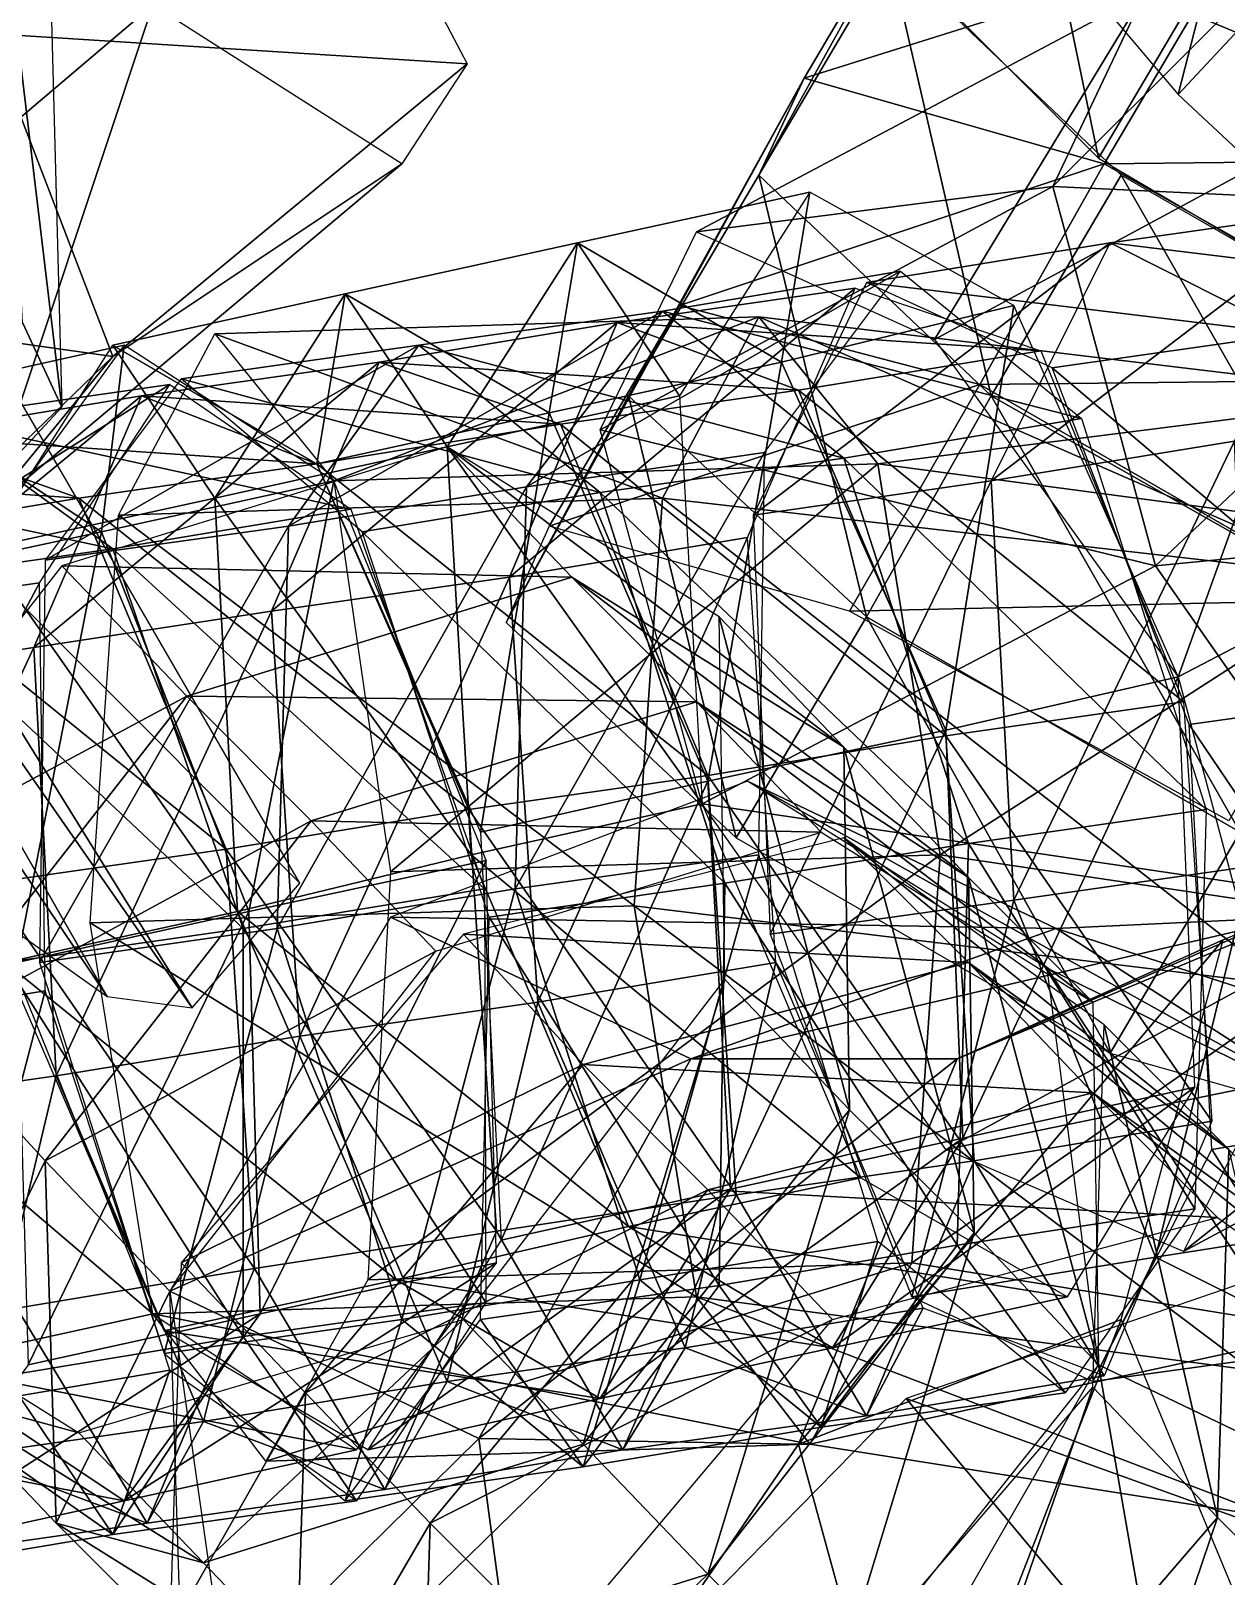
# Model space of a CAD drawing. Extents: x -6.8 to 6.8, y -29 to 29.
# Drawn here: x 1.889 to 2.416, y 5.314 to 5.996 of the extents above; entities that cross this region are included whole.
import ezdxf

# ---------------------------------------------------------------- set-up
doc = ezdxf.new("R2010")
doc.units = 0

msp = doc.modelspace()

# ---------------------------------------------------------------- linework, layer by layer
at = {"layer": 'flower_stems1', "color": 3}
for points in [[(2.39508, 5.96783, 4.70452), (2.47003, 6.25982, 4.79504), (2.30255, 6.07733, 4.83007)], [(2.39508, 5.96783, 4.70452), (2.56256, 6.14733, 4.67004), (2.47003, 6.25982, 4.79504)], [(1.72753, 5.82482, 4.67504), (1.94256, 6.00732, 4.59503), (1.81756, 6.15234, 4.58007)], [(2.53503, 5.83734, 4.71752), (2.56256, 6.14733, 4.67004), (2.39508, 5.96783, 4.70452)], [(2.48754, 5.96759, 5.53753), (2.50256, 6.13732, 5.76007), (2.38006, 6.01232, 5.68878)], [(2.36004, 5.93981, 4.72003), (2.32006, 6.13232, 4.82507), (2.26507, 6.03479, 4.85504)], [(2.36004, 5.93981, 4.72003), (2.41754, 6.03729, 4.68908), (2.32006, 6.13232, 4.82507)], [(1.73004, 6.12731, 5.07257), (2.01257, 6.1123, 5.04003), (1.87005, 5.99481, 5.08258)], [(1.87005, 5.99481, 5.08258), (2.01257, 6.1123, 5.04003), (2.08129, 5.98132, 4.92004)], [(2.21002, 5.93231, 4.87255), (2.28753, 6.07232, 5.02758), (2.23004, 5.97503, 5.05755)], [(2.21002, 5.93231, 4.87255), (2.26757, 6.02984, 4.84252), (2.28753, 6.07232, 5.02758)], [(2.23004, 5.97503, 5.05755), (2.28753, 6.07232, 5.02758), (2.42004, 6.03479, 5.16253)], [(2.33978, 5.9273, 5.85253), (2.47503, 6.06231, 5.93255), (2.55255, 5.91729, 6.03253)], [(2.38006, 6.01232, 5.68878), (2.47503, 6.06231, 5.93255), (2.33978, 5.9273, 5.85253)], [(1.87506, 6.05731, 4.44055), (1.89752, 6.01733, 4.15258), (1.90252, 5.82983, 4.18255)], [(1.87506, 6.05731, 4.44055), (1.90252, 5.82983, 4.18255), (1.88507, 5.8673, 4.42755)], [(2.23004, 5.97503, 5.05755), (2.42004, 6.03479, 5.16253), (2.36254, 5.93731, 5.18933)], [(2.52502, 5.84234, 4.71258), (2.41754, 6.03729, 4.68908), (2.36004, 5.93981, 4.72003)], [(2.36254, 5.93731, 5.18933), (2.42004, 6.03479, 5.16253), (2.58679, 5.93981, 5.16503)], [(2.31256, 5.83483, 4.74255), (2.26757, 6.02984, 4.84252), (2.21002, 5.93231, 4.87255)], [(2.31256, 5.83483, 4.74255), (2.37005, 5.93231, 4.71508), (2.26757, 6.02984, 4.84252)], [(2.28753, 5.8598, 5.43255), (2.38006, 6.01232, 5.68878), (2.18255, 5.90728, 5.58508)], [(2.18255, 5.90728, 5.58508), (2.38006, 6.01232, 5.68878), (2.33978, 5.9273, 5.85253)], [(2.28753, 5.8598, 5.43255), (2.48754, 5.96759, 5.53753), (2.38006, 6.01232, 5.68878)], [(1.86755, 5.78228, 4.80004), (1.94256, 6.00732, 4.59503), (1.72753, 5.82482, 4.67504)], [(1.86755, 5.78228, 4.80004), (2.05255, 5.93731, 4.73504), (1.94256, 6.00732, 4.59503)], [(1.74755, 5.87731, 5.16503), (1.87005, 5.99481, 5.08258), (1.92504, 5.85229, 4.96752)], [(1.87005, 5.99481, 5.08258), (2.08129, 5.98132, 4.92004), (1.92504, 5.85229, 4.96752)], [(1.92504, 5.85229, 4.96752), (2.08129, 5.98132, 4.92004), (2.05255, 5.93731, 4.73504)], [(2.15252, 5.83483, 4.90008), (2.23004, 5.97503, 5.05755), (2.17504, 5.87481, 5.08508)], [(2.15252, 5.83483, 4.90008), (2.21002, 5.93231, 4.87255), (2.23004, 5.97503, 5.05755)], [(2.17504, 5.87481, 5.08508), (2.23004, 5.97503, 5.05755), (2.36254, 5.93731, 5.18933)], [(2.39508, 5.71081, 5.38006), (2.48754, 5.96759, 5.53753), (2.28753, 5.8598, 5.43255)], [(2.39508, 5.71081, 5.38006), (2.59478, 5.81481, 5.48754), (2.48754, 5.96759, 5.53753)], [(2.36254, 5.93731, 5.18933), (2.58679, 5.93981, 5.16503), (2.53002, 5.84234, 5.19207)], [(1.92504, 5.85229, 4.96752), (2.05255, 5.93731, 4.73504), (1.86755, 5.78228, 4.80004)], [(2.17504, 5.87481, 5.08508), (2.36254, 5.93731, 5.18933), (2.30755, 5.83984, 5.22003)], [(2.30755, 5.83984, 5.22003), (2.36254, 5.93731, 5.18933), (2.53002, 5.84234, 5.19207)], [(2.14007, 5.81982, 5.74755), (2.33978, 5.9273, 5.85253), (2.38507, 5.75982, 5.93505)], [(2.18255, 5.90728, 5.58508), (2.33978, 5.9273, 5.85253), (2.14007, 5.81982, 5.74755)], [(2.25756, 5.7373, 4.77258), (2.21002, 5.93231, 4.87255), (2.15252, 5.83483, 4.90008)], [(2.25756, 5.7373, 4.77258), (2.31256, 5.83483, 4.74255), (2.21002, 5.93231, 4.87255)], [(2.48004, 5.7398, 4.74505), (2.37005, 5.93231, 4.71508), (2.31256, 5.83483, 4.74255)], [(2.33978, 5.9273, 5.85253), (2.55255, 5.91729, 6.03253), (2.38507, 5.75982, 5.93505)], [(2.48004, 5.7398, 4.74505), (2.53503, 5.83734, 4.71752), (2.37005, 5.93231, 4.71508)], [(2.13006, 5.90234, 5.56005), (2.23254, 5.9248, 5.61004), (2.17504, 5.83483, 5.76507)], [(2.22003, 5.84979, 5.40008), (2.23254, 5.9248, 5.61004), (2.13006, 5.90234, 5.56005)], [(2.22003, 5.84979, 5.40008), (2.32257, 5.87481, 5.44903), (2.23254, 5.9248, 5.61004)], [(2.31256, 5.7973, 4.79754), (2.42004, 5.81481, 4.75006), (2.47003, 5.91729, 4.90258)], [(2.31256, 5.7973, 4.79754), (2.47003, 5.91729, 4.90258), (2.36505, 5.90234, 4.94879)], [(2.36505, 5.90234, 4.94879), (2.47003, 5.91729, 4.90258), (2.55004, 5.87982, 5.07257)], [(2.38507, 5.75982, 5.93505), (2.55255, 5.91729, 6.03253), (2.69006, 5.78979, 6.00006)], [(2.02752, 5.87982, 5.51007), (2.13006, 5.90234, 5.56005), (2.07257, 5.81231, 5.71655)], [(2.11755, 5.82733, 5.35003), (2.13006, 5.90234, 5.56005), (2.02752, 5.87982, 5.51007)], [(2.13006, 5.90234, 5.56005), (2.17504, 5.83483, 5.76507), (2.07257, 5.81231, 5.71655)], [(2.11755, 5.82733, 5.35003), (2.22003, 5.84979, 5.40008), (2.13006, 5.90234, 5.56005)], [(2.20758, 5.78228, 4.84503), (2.36505, 5.90234, 4.94879), (2.25756, 5.88482, 4.99505)], [(2.20758, 5.78228, 4.84503), (2.31256, 5.7973, 4.79754), (2.36505, 5.90234, 4.94879)], [(2.25756, 5.88482, 4.99505), (2.36505, 5.90234, 4.94879), (2.44506, 5.8623, 5.12005)], [(2.36505, 5.90234, 4.94879), (2.55004, 5.87982, 5.07257), (2.44506, 5.8623, 5.12005)], [(2.10754, 5.79479, 4.91253), (2.27252, 5.88983, 5.03002), (2.16754, 5.87231, 5.07507)], [(2.10754, 5.79479, 4.91253), (2.21252, 5.80981, 4.86755), (2.27252, 5.88983, 5.03002)], [(2.16754, 5.87231, 5.07507), (2.27252, 5.88983, 5.03002), (2.35253, 5.82482, 5.18957)], [(2.25756, 5.88482, 4.99505), (2.44506, 5.8623, 5.12005), (2.33953, 5.84729, 5.16503)], [(1.92504, 5.85729, 5.46008), (2.02752, 5.87982, 5.51007), (1.97003, 5.78979, 5.66754)], [(2.01507, 5.8048, 5.29754), (2.02752, 5.87982, 5.51007), (1.92504, 5.85729, 5.46008)], [(2.02752, 5.87982, 5.51007), (2.07257, 5.81231, 5.71655), (1.97003, 5.78979, 5.66754)], [(2.01507, 5.8048, 5.29754), (2.11755, 5.82733, 5.35003), (2.02752, 5.87982, 5.51007)], [(2.10003, 5.75482, 4.88256), (2.25256, 5.88232, 4.98504), (2.14752, 5.8673, 5.03253)], [(2.10003, 5.75482, 4.88256), (2.20507, 5.77233, 4.83758), (2.25256, 5.88232, 4.98504)], [(2.14752, 5.8673, 5.03253), (2.25256, 5.88232, 4.98504), (2.33453, 5.85479, 5.15753)], [(1.74755, 5.87731, 5.16503), (1.92504, 5.85229, 4.96752), (1.79254, 5.72454, 5.06256)], [(2.00256, 5.77734, 4.96008), (2.16754, 5.87231, 5.07507), (2.06005, 5.85729, 5.12255)], [(2.00256, 5.77734, 4.96008), (2.10754, 5.79479, 4.91253), (2.16754, 5.87231, 5.07507)], [(2.06005, 5.85729, 5.12255), (2.16754, 5.87231, 5.07507), (2.24755, 5.80731, 5.23754)], [(2.09857, 5.7348, 4.93005), (2.17504, 5.87481, 5.08508), (2.11755, 5.77734, 5.11505)], [(2.09857, 5.7348, 4.93005), (2.15252, 5.83483, 4.90008), (2.17504, 5.87481, 5.08508)], [(2.11755, 5.77734, 5.11505), (2.17504, 5.87481, 5.08508), (2.30755, 5.83984, 5.22003)], [(2.16754, 5.87231, 5.07507), (2.35253, 5.82482, 5.18957), (2.24755, 5.80731, 5.23754)], [(2.29254, 5.68731, 5.33007), (2.32257, 5.87481, 5.44903), (2.22003, 5.84979, 5.40008)], [(2.29254, 5.68731, 5.33007), (2.39508, 5.71081, 5.38006), (2.32257, 5.87481, 5.44903)], [(1.88507, 5.8673, 4.42755), (1.90252, 5.82983, 4.18255), (1.77252, 5.68981, 4.19281)], [(1.97003, 5.8623, 5.46258), (2.21002, 5.86981, 5.53002), (2.16754, 5.78979, 5.69708)], [(2.02252, 5.7973, 5.29003), (2.21002, 5.86981, 5.53002), (1.97003, 5.8623, 5.46258)], [(1.99505, 5.7398, 4.93005), (2.14752, 5.8673, 5.03253), (2.04254, 5.84979, 5.07757)], [(1.99505, 5.7398, 4.93005), (2.10003, 5.75482, 4.88256), (2.14752, 5.8673, 5.03253)], [(2.02252, 5.7973, 5.29003), (2.26257, 5.8048, 5.35754), (2.21002, 5.86981, 5.53002)], [(2.04254, 5.84979, 5.07757), (2.14752, 5.8673, 5.03253), (2.22753, 5.83734, 5.20153)], [(2.14752, 5.8673, 5.03253), (2.33453, 5.85479, 5.15753), (2.22753, 5.83734, 5.20153)], [(2.21002, 5.86981, 5.53002), (2.47253, 5.75482, 5.73083), (2.16754, 5.78979, 5.69708)], [(2.21002, 5.86981, 5.53002), (2.50006, 5.83483, 5.56256), (2.47253, 5.75482, 5.73083)], [(2.26257, 5.8048, 5.35754), (2.50006, 5.83483, 5.56256), (2.21002, 5.86981, 5.53002)], [(1.97003, 5.8623, 5.46258), (2.16754, 5.78979, 5.69708), (1.92755, 5.78228, 5.63006)], [(2.33953, 5.84729, 5.16503), (2.44506, 5.8623, 5.12005), (2.50756, 5.70483, 5.20526)], [(1.79254, 5.72454, 5.06256), (1.92504, 5.85229, 4.96752), (1.86755, 5.78228, 4.80004)], [(1.82928, 5.83483, 5.39758), (1.93005, 5.85729, 5.44677), (1.87005, 5.77484, 5.61004)], [(1.92004, 5.77484, 5.24005), (1.93005, 5.85729, 5.44677), (1.82928, 5.83483, 5.39758)], [(1.92504, 5.85729, 5.46008), (1.97003, 5.78979, 5.66754), (1.86755, 5.76733, 5.61755)], [(1.89508, 5.76232, 5.00506), (2.06005, 5.85729, 5.12255), (1.95507, 5.84234, 5.16754)], [(1.89508, 5.76232, 5.00506), (2.00256, 5.77734, 4.96008), (2.06005, 5.85729, 5.12255)], [(1.92004, 5.77484, 5.24005), (2.02252, 5.7973, 5.29003), (1.93005, 5.85729, 5.44677)], [(1.95507, 5.84234, 5.16754), (2.06005, 5.85729, 5.12255), (2.14007, 5.79229, 5.28253)], [(2.06005, 5.85729, 5.12255), (2.24755, 5.80731, 5.23754), (2.14007, 5.79229, 5.28253)], [(2.22753, 5.83734, 5.20153), (2.33453, 5.85479, 5.15753), (2.39752, 5.69982, 5.25006)], [(1.89007, 5.72381, 4.97503), (2.04254, 5.84979, 5.07757), (1.93756, 5.83483, 5.12506)], [(1.89007, 5.72381, 4.97503), (1.99505, 5.7398, 4.93005), (2.04254, 5.84979, 5.07757)], [(1.93756, 5.83483, 5.12506), (2.04254, 5.84979, 5.07757), (2.12255, 5.82232, 5.25006)], [(2.04254, 5.84979, 5.07757), (2.22753, 5.83734, 5.20153), (2.12255, 5.82232, 5.25006)], [(2.18756, 5.66479, 5.28002), (2.22003, 5.84979, 5.40008), (2.11755, 5.82733, 5.35003)], [(2.18756, 5.66479, 5.28002), (2.29254, 5.68731, 5.33007), (2.22003, 5.84979, 5.40008)], [(2.33953, 5.84729, 5.16503), (2.50756, 5.70483, 5.20526), (2.40002, 5.68981, 5.25256)], [(1.78753, 5.7373, 5.04504), (1.95007, 5.83984, 5.15753), (1.84552, 5.82482, 5.20281)], [(1.78753, 5.7373, 5.04504), (1.89257, 5.75231, 4.99755), (1.95007, 5.83984, 5.15753)], [(1.84552, 5.82482, 5.20281), (1.95007, 5.83984, 5.15753), (2.03002, 5.78479, 5.32257)], [(1.95507, 5.84234, 5.16754), (2.14007, 5.79229, 5.28253), (2.03503, 5.77484, 5.33007)], [(2.11755, 5.77734, 5.11505), (2.30755, 5.83984, 5.22003), (2.25006, 5.7398, 5.24755)], [(2.12255, 5.82232, 5.25006), (2.22753, 5.83734, 5.20153), (2.29254, 5.68481, 5.29754)], [(2.22753, 5.83734, 5.20153), (2.39752, 5.69982, 5.25006), (2.29254, 5.68481, 5.29754)], [(2.25006, 5.7398, 5.24755), (2.30755, 5.83984, 5.22003), (2.47253, 5.74481, 5.22253)], [(2.30755, 5.83984, 5.22003), (2.53002, 5.84234, 5.19207), (2.47253, 5.74481, 5.22253)], [(1.78253, 5.70733, 5.02258), (1.93756, 5.83483, 5.12506), (1.83178, 5.81732, 5.17004)], [(1.78253, 5.70733, 5.02258), (1.89007, 5.72381, 4.97503), (1.93756, 5.83483, 5.12506)], [(1.81506, 5.75231, 5.18853), (1.92004, 5.77484, 5.24005), (1.82928, 5.83483, 5.39758)], [(1.83178, 5.81732, 5.17004), (1.93756, 5.83483, 5.12506), (2.01507, 5.8048, 5.29504)], [(1.93756, 5.83483, 5.12506), (2.12255, 5.82232, 5.25006), (2.01507, 5.8048, 5.29504)], [(2.07257, 5.81231, 5.71655), (2.17504, 5.83483, 5.76507), (2.18505, 5.65484, 5.83007)], [(2.20007, 5.63983, 4.80004), (2.15252, 5.83483, 4.90008), (2.09857, 5.7348, 4.93005)], [(2.20007, 5.63983, 4.80004), (2.25756, 5.7373, 4.77258), (2.15252, 5.83483, 4.90008)], [(2.42254, 5.64233, 4.77508), (2.31256, 5.83483, 4.74255), (2.25756, 5.7373, 4.77258)], [(2.26257, 5.8048, 5.35754), (2.50756, 5.77233, 5.38006), (2.50006, 5.83483, 5.56256)], [(2.42254, 5.64233, 4.77508), (2.48004, 5.7398, 4.74505), (2.31256, 5.83483, 4.74255)], [(1.73754, 5.80731, 5.25006), (1.84552, 5.82482, 5.20281), (1.92504, 5.76733, 5.36755)], [(1.84552, 5.82482, 5.20281), (2.03002, 5.78479, 5.32257), (1.92504, 5.76733, 5.36755)], [(2.08728, 5.64233, 5.23004), (2.11755, 5.82733, 5.35003), (2.01507, 5.8048, 5.29754)], [(2.08728, 5.64233, 5.23004), (2.18756, 5.66479, 5.28002), (2.11755, 5.82733, 5.35003)], [(2.24755, 5.80731, 5.23754), (2.35253, 5.82482, 5.18957), (2.40753, 5.65234, 5.25506)], [(1.72503, 5.8023, 5.21752), (1.83178, 5.81732, 5.17004), (1.91003, 5.78979, 5.34252)], [(1.83178, 5.81732, 5.17004), (2.01507, 5.8048, 5.29504), (1.91003, 5.78979, 5.34252)], [(2.01507, 5.8048, 5.29504), (2.12255, 5.82232, 5.25006), (2.18756, 5.66729, 5.34252)], [(2.12255, 5.82232, 5.25006), (2.29254, 5.68481, 5.29754), (2.18756, 5.66729, 5.34252)], [(2.14007, 5.81982, 5.74755), (2.38507, 5.75982, 5.93505), (2.18505, 5.65484, 5.83007)], [(1.90252, 5.75982, 5.00006), (2.12756, 5.75482, 4.98754), (2.07257, 5.81231, 5.07257)], [(1.97003, 5.78979, 5.66754), (2.07257, 5.81231, 5.71655), (2.08306, 5.63232, 5.77758)], [(2.07257, 5.81231, 5.07257), (2.24755, 5.6798, 5.11505), (2.19256, 5.7373, 5.19903)], [(2.07257, 5.81231, 5.07257), (2.12756, 5.75482, 4.98754), (2.24755, 5.6798, 5.11505)], [(2.07257, 5.81231, 5.71655), (2.18505, 5.65484, 5.83007), (2.08306, 5.63232, 5.77758)], [(2.10253, 5.6173, 4.84252), (2.21252, 5.80981, 4.86755), (2.10754, 5.79479, 4.91253)], [(2.10253, 5.6173, 4.84252), (2.21002, 5.63232, 4.79504), (2.21252, 5.80981, 4.86755)], [(2.32257, 5.6123, 4.75256), (2.42004, 5.81481, 4.75006), (2.31256, 5.7973, 4.79754)], [(2.32257, 5.6123, 4.75256), (2.42755, 5.62731, 4.70428), (2.42004, 5.81481, 4.75006)], [(2.44006, 5.54229, 5.46258), (2.59478, 5.81481, 5.48754), (2.39508, 5.71081, 5.38006)], [(1.73754, 5.80731, 5.25006), (1.92504, 5.76733, 5.36755), (1.82006, 5.75231, 5.41503)], [(1.91003, 5.78979, 5.34252), (2.01507, 5.8048, 5.29504), (2.08203, 5.65234, 5.39007)], [(2.01507, 5.8048, 5.29504), (2.18756, 5.66729, 5.34252), (2.08203, 5.65234, 5.39007)], [(2.04754, 5.62481, 5.21508), (2.26257, 5.8048, 5.35754), (2.02252, 5.7973, 5.29003)], [(2.04754, 5.62481, 5.21508), (2.29003, 5.63232, 5.28253), (2.26257, 5.8048, 5.35754)], [(2.14007, 5.79229, 5.28253), (2.24755, 5.80731, 5.23754), (2.30255, 5.63732, 5.30004)], [(2.24755, 5.80731, 5.23754), (2.40753, 5.65234, 5.25506), (2.30255, 5.63732, 5.30004)], [(2.29003, 5.63232, 5.28253), (2.50756, 5.77233, 5.38006), (2.26257, 5.8048, 5.35754)], [(1.72503, 5.8023, 5.21752), (1.91003, 5.78979, 5.34252), (1.80505, 5.77233, 5.38757)], [(1.98504, 5.60729, 5.18005), (2.02252, 5.7973, 5.29003), (1.92004, 5.77484, 5.24005)], [(1.98504, 5.60729, 5.18005), (2.08978, 5.62982, 5.23004), (2.02252, 5.7973, 5.29003)], [(2.21502, 5.59729, 4.79754), (2.31256, 5.7973, 4.79754), (2.20758, 5.78228, 4.84503)], [(2.21502, 5.59729, 4.79754), (2.32257, 5.6123, 4.75256), (2.31256, 5.7973, 4.79754)], [(1.80505, 5.77233, 5.38757), (1.91003, 5.78979, 5.34252), (1.97503, 5.63482, 5.4353)], [(1.86755, 5.76733, 5.61755), (1.97003, 5.78979, 5.66754), (1.98004, 5.60729, 5.72906)], [(1.91003, 5.78979, 5.34252), (2.08203, 5.65234, 5.39007), (1.97503, 5.63482, 5.4353)], [(1.92755, 5.78228, 5.63006), (2.16754, 5.78979, 5.69708), (2.15502, 5.6098, 5.76007)], [(1.97003, 5.78979, 5.66754), (2.08306, 5.63232, 5.77758), (1.98004, 5.60729, 5.72906)], [(1.99755, 5.59979, 4.89007), (2.10754, 5.79479, 4.91253), (2.00256, 5.77734, 4.96008)], [(1.99755, 5.59979, 4.89007), (2.10253, 5.6173, 4.84252), (2.10754, 5.79479, 4.91253)], [(2.03503, 5.77484, 5.33007), (2.14007, 5.79229, 5.28253), (2.19506, 5.61981, 5.34753)], [(2.14007, 5.79229, 5.28253), (2.30255, 5.63732, 5.30004), (2.19506, 5.61981, 5.34753)], [(2.16754, 5.78979, 5.69708), (2.44256, 5.57482, 5.79003), (2.15502, 5.6098, 5.76007)], [(2.16754, 5.78979, 5.69708), (2.47253, 5.75482, 5.73083), (2.44256, 5.57482, 5.79003)], [(2.38507, 5.75982, 5.93505), (2.69006, 5.78979, 6.00006), (2.49005, 5.6098, 5.88507)], [(1.92504, 5.76733, 5.36755), (2.03002, 5.78479, 5.32257), (2.08905, 5.6173, 5.39257)], [(1.89257, 5.58483, 4.93408), (1.99755, 5.59979, 4.89007), (2.00256, 5.77734, 4.96008)], [(1.89257, 5.58483, 4.93408), (2.00256, 5.77734, 4.96008), (1.89508, 5.76232, 5.00506)], [(1.92755, 5.78228, 5.63006), (2.15502, 5.6098, 5.76007), (1.91503, 5.60229, 5.69403)], [(1.80505, 5.77233, 5.38757), (1.97503, 5.63482, 5.4353), (1.87005, 5.61981, 5.48254)], [(1.88256, 5.58483, 5.12756), (1.92004, 5.77484, 5.24005), (1.81506, 5.75231, 5.18853)], [(1.88256, 5.58483, 5.12756), (1.98504, 5.60729, 5.18005), (1.92004, 5.77484, 5.24005)], [(2.03503, 5.77484, 5.33007), (2.19506, 5.61981, 5.34753), (2.09106, 5.60479, 5.39257)], [(2.11254, 5.56732, 4.84503), (2.20507, 5.77233, 4.83758), (2.10003, 5.75482, 4.88256)], [(2.11254, 5.56732, 4.84503), (2.21752, 5.58483, 4.80004), (2.20507, 5.77233, 4.83758)], [(2.29003, 5.63232, 5.28253), (2.49255, 5.60229, 5.29754), (2.50756, 5.77233, 5.38006)], [(1.82006, 5.75231, 5.41503), (1.92504, 5.76733, 5.36755), (1.98254, 5.59979, 5.43878)], [(1.86755, 5.76733, 5.61755), (1.98004, 5.60729, 5.72906), (1.87756, 5.58483, 5.68005)], [(1.92504, 5.76733, 5.36755), (2.08905, 5.6173, 5.39257), (1.98254, 5.59979, 5.43878)], [(1.78503, 5.6098, 5.02258), (1.95758, 5.70233, 4.91253), (1.90252, 5.75982, 5.00006)], [(1.90252, 5.75982, 5.00006), (1.95758, 5.70233, 4.91253), (2.12756, 5.75482, 4.98754)], [(2.18505, 5.65484, 5.83007), (2.38507, 5.75982, 5.93505), (2.49005, 5.6098, 5.88507)], [(1.78753, 5.5548, 4.98254), (1.89257, 5.75231, 4.99755), (1.78753, 5.7373, 5.04504)], [(1.78753, 5.5548, 4.98254), (1.89508, 5.57232, 4.93408), (1.89257, 5.75231, 4.99755)], [(1.82006, 5.75231, 5.41503), (1.98254, 5.59979, 5.43878), (1.87756, 5.58483, 5.48504)], [(1.95758, 5.70233, 4.91253), (2.18255, 5.69982, 4.90008), (2.12756, 5.75482, 4.98754)], [(2.00756, 5.5523, 4.89257), (2.10003, 5.75482, 4.88256), (1.99505, 5.7398, 4.93005)], [(2.00756, 5.5523, 4.89257), (2.11254, 5.56732, 4.84503), (2.10003, 5.75482, 4.88256)], [(2.12756, 5.75482, 4.98754), (2.30255, 5.62231, 5.02758), (2.24755, 5.6798, 5.11505)], [(2.12756, 5.75482, 4.98754), (2.18255, 5.69982, 4.90008), (2.30255, 5.62231, 5.02758)], [(2.25006, 5.7398, 5.24755), (2.47253, 5.74481, 5.22253), (2.41754, 5.64733, 5.25006)], [(1.90002, 5.53479, 4.93756), (1.99505, 5.7398, 4.93005), (1.89007, 5.72381, 4.97503)], [(1.90002, 5.53479, 4.93756), (2.00756, 5.5523, 4.89257), (1.99505, 5.7398, 4.93005)], [(2.19256, 5.7373, 5.19903), (2.24755, 5.6798, 5.11505), (2.25006, 5.51983, 5.22003)], [(2.19256, 5.7373, 5.19903), (2.25006, 5.51983, 5.22003), (2.19506, 5.57733, 5.30755)], [(2.36505, 5.54479, 4.80255), (2.25756, 5.7373, 4.77258), (2.20007, 5.63983, 4.80004)], [(2.36505, 5.54479, 4.80255), (2.42254, 5.64233, 4.77508), (2.25756, 5.7373, 4.77258)], [(1.79504, 5.51983, 4.98504), (1.89007, 5.72381, 4.97503), (1.78253, 5.70733, 5.02258)], [(1.79504, 5.51983, 4.98504), (1.90002, 5.53479, 4.93756), (1.89007, 5.72381, 4.97503)], [(2.30004, 5.50732, 5.39508), (2.39508, 5.71081, 5.38006), (2.29254, 5.68731, 5.33007)], [(2.30004, 5.50732, 5.39508), (2.40252, 5.52984, 5.44329), (2.39508, 5.71081, 5.38006)], [(1.78503, 5.6098, 5.02258), (1.84228, 5.5548, 4.9353), (1.95758, 5.70233, 4.91253)], [(1.84228, 5.5548, 4.9353), (2.01257, 5.64733, 4.82757), (1.95758, 5.70233, 4.91253)], [(1.95758, 5.70233, 4.91253), (2.01257, 5.64733, 4.82757), (2.18255, 5.69982, 4.90008)], [(2.40002, 5.68981, 5.25256), (2.50756, 5.70483, 5.20526), (2.51507, 5.51983, 5.16003)], [(2.01257, 5.64733, 4.82757), (2.23754, 5.64233, 4.81506), (2.18255, 5.69982, 4.90008)], [(2.18255, 5.69982, 4.90008), (2.35754, 5.56732, 4.94152), (2.30255, 5.62231, 5.02758)], [(2.18255, 5.69982, 4.90008), (2.23754, 5.64233, 4.81506), (2.35754, 5.56732, 4.94152)], [(2.29254, 5.68481, 5.29754), (2.39752, 5.69982, 5.25006), (2.41003, 5.51483, 5.21258)], [(2.19757, 5.4848, 5.34252), (2.29254, 5.68731, 5.33007), (2.18756, 5.66479, 5.28002)], [(2.19757, 5.4848, 5.34252), (2.30004, 5.50732, 5.39508), (2.29254, 5.68731, 5.33007)], [(2.40002, 5.68981, 5.25256), (2.51507, 5.51983, 5.16003), (2.41003, 5.50231, 5.20562)], [(2.18756, 5.66729, 5.34252), (2.29254, 5.68481, 5.29754), (2.30505, 5.49731, 5.26007)], [(2.29254, 5.68481, 5.29754), (2.41003, 5.51483, 5.21258), (2.30505, 5.49731, 5.26007)], [(2.24755, 5.6798, 5.11505), (2.30255, 5.62231, 5.02758), (2.30505, 5.46557, 5.13507)], [(2.24755, 5.6798, 5.11505), (2.30505, 5.46557, 5.13507), (2.25006, 5.51983, 5.22003)], [(2.08203, 5.65234, 5.39007), (2.18756, 5.66729, 5.34252), (2.20007, 5.48229, 5.30505)], [(2.18756, 5.66729, 5.34252), (2.30505, 5.49731, 5.26007), (2.20007, 5.48229, 5.30505)], [(2.04754, 5.60479, 4.77508), (2.3413, 5.59979, 4.66253), (2.20507, 5.66479, 4.86254)], [(2.09631, 5.46234, 5.29254), (2.18756, 5.66479, 5.28002), (2.08728, 5.64233, 5.23004)], [(2.09631, 5.46234, 5.29254), (2.19757, 5.4848, 5.34252), (2.18756, 5.66479, 5.28002)], [(2.20507, 5.66479, 4.86254), (2.3413, 5.59979, 4.66253), (2.47003, 5.51733, 4.77508)], [(2.20507, 5.66479, 4.86254), (2.47003, 5.51733, 4.77508), (2.33728, 5.58233, 4.97503)], [(2.08306, 5.63232, 5.77758), (2.18505, 5.65484, 5.83007), (2.25506, 5.4898, 5.76007)], [(2.18505, 5.65484, 5.83007), (2.49005, 5.6098, 5.88507), (2.29254, 5.50231, 5.78002)], [(2.29754, 5.54229, 4.40502), (2.55505, 5.65484, 4.35754), (2.44757, 5.60479, 4.50756)], [(2.29754, 5.54229, 4.40502), (2.41503, 5.59478, 4.24255), (2.55505, 5.65484, 4.35754)], [(1.84228, 5.5548, 4.9353), (1.89508, 5.49731, 4.85003), (2.01257, 5.64733, 4.82757)], [(1.89508, 5.49731, 4.85003), (2.06756, 5.58984, 4.74255), (2.01257, 5.64733, 4.82757)], [(1.97503, 5.63482, 5.4353), (2.08203, 5.65234, 5.39007), (2.09429, 5.4663, 5.35253)], [(2.01257, 5.64733, 4.82757), (2.06756, 5.58984, 4.74255), (2.23754, 5.64233, 4.81506)], [(2.08203, 5.65234, 5.39007), (2.20007, 5.48229, 5.30505), (2.09429, 5.4663, 5.35253)], [(2.30255, 5.63732, 5.30004), (2.40753, 5.65234, 5.25506), (2.40252, 5.47607, 5.18328)], [(2.39752, 5.45733, 5.62756), (2.59777, 5.56481, 5.73254), (2.64007, 5.64984, 5.57006)], [(2.39752, 5.45733, 5.62756), (2.64007, 5.64984, 5.57006), (2.44006, 5.54229, 5.46258)], [(2.07977, 5.59729, 4.74255), (2.30255, 5.58483, 4.73754), (2.24755, 5.63983, 4.82257)], [(2.24755, 5.63983, 4.82257), (2.30255, 5.58483, 4.73754), (2.41754, 5.50231, 4.86505)], [(2.24755, 5.63983, 4.82257), (2.41754, 5.50231, 4.86505), (2.36254, 5.55731, 4.94958)], [(2.49755, 5.50732, 4.93505), (2.42254, 5.64233, 4.77508), (2.36505, 5.54479, 4.80255)], [(1.87005, 5.61981, 5.48254), (1.97503, 5.63482, 5.4353), (1.98754, 5.44982, 5.40008)], [(1.97503, 5.63482, 5.4353), (2.09429, 5.4663, 5.35253), (1.98754, 5.44982, 5.40008)], [(2.19506, 5.61981, 5.34753), (2.30255, 5.63732, 5.30004), (2.29754, 5.46002, 5.23004)], [(2.30255, 5.63732, 5.30004), (2.40252, 5.47607, 5.18328), (2.29754, 5.46002, 5.23004)], [(1.98004, 5.60729, 5.72906), (2.08306, 5.63232, 5.77758), (2.15252, 5.46832, 5.71081)], [(1.99005, 5.4298, 5.25006), (2.08978, 5.62982, 5.23004), (1.98504, 5.60729, 5.18005)], [(1.99005, 5.4298, 5.25006), (2.09429, 5.45233, 5.30004), (2.08978, 5.62982, 5.23004)], [(2.03753, 5.44482, 5.28002), (2.29003, 5.63232, 5.28253), (2.04754, 5.62481, 5.21508)], [(2.03753, 5.44482, 5.28002), (2.27752, 5.45233, 5.34753), (2.29003, 5.63232, 5.28253)], [(2.08306, 5.63232, 5.77758), (2.25506, 5.4898, 5.76007), (2.15252, 5.46832, 5.71081)], [(2.15753, 5.44482, 4.90753), (2.21002, 5.63232, 4.79504), (2.10253, 5.6173, 4.84252)], [(2.15753, 5.44482, 4.90753), (2.26257, 5.46173, 4.86004), (2.21002, 5.63232, 4.79504)], [(2.27752, 5.45233, 5.34753), (2.49255, 5.60229, 5.29754), (2.29003, 5.63232, 5.28253)], [(2.38507, 5.45483, 4.84008), (2.42755, 5.62731, 4.70428), (2.32257, 5.6123, 4.75256)], [(2.38507, 5.45483, 4.84008), (2.49005, 5.47131, 4.79254), (2.42755, 5.62731, 4.70428)], [(1.87005, 5.61981, 5.48254), (1.98754, 5.44982, 5.40008), (1.88256, 5.43231, 5.44403)], [(2.09106, 5.60479, 5.39257), (2.19506, 5.61981, 5.34753), (2.19256, 5.44232, 5.27758)], [(2.19506, 5.61981, 5.34753), (2.29754, 5.46002, 5.23004), (2.19256, 5.44232, 5.27758)], [(2.30255, 5.62231, 5.02758), (2.35754, 5.56732, 4.94152), (2.36004, 5.40728, 5.05004)], [(2.30255, 5.62231, 5.02758), (2.36004, 5.40728, 5.05004), (2.30505, 5.46557, 5.13507)], [(1.98254, 5.59979, 5.43878), (2.08905, 5.6173, 5.39257), (2.08953, 5.43481, 5.33007)], [(2.05255, 5.4273, 4.95178), (2.10253, 5.6173, 4.84252), (1.99755, 5.59979, 4.89007)], [(2.05255, 5.4273, 4.95178), (2.15753, 5.44482, 4.90753), (2.10253, 5.6173, 4.84252)], [(2.27752, 5.43731, 4.88507), (2.32257, 5.6123, 4.75256), (2.21502, 5.59729, 4.79754)], [(2.27752, 5.43731, 4.88507), (2.38507, 5.45483, 4.84008), (2.32257, 5.6123, 4.75256)], [(1.87756, 5.58483, 5.68005), (1.98004, 5.60729, 5.72906), (2.05004, 5.44482, 5.66253)], [(1.88757, 5.40728, 5.19854), (1.98504, 5.60729, 5.18005), (1.88256, 5.58483, 5.12756)], [(1.88757, 5.40728, 5.19854), (1.99005, 5.4298, 5.25006), (1.98504, 5.60729, 5.18005)], [(1.91503, 5.60229, 5.69403), (2.15502, 5.6098, 5.76007), (2.18255, 5.43731, 5.6853)], [(1.98004, 5.60729, 5.72906), (2.15252, 5.46832, 5.71081), (2.05004, 5.44482, 5.66253)], [(2.15502, 5.6098, 5.76007), (2.44256, 5.57482, 5.79003), (2.42755, 5.40484, 5.708)], [(2.15502, 5.6098, 5.76007), (2.42755, 5.40484, 5.708), (2.18255, 5.43731, 5.6853)], [(2.29254, 5.50231, 5.78002), (2.49005, 5.6098, 5.88507), (2.59777, 5.56481, 5.73254)], [(1.87756, 5.58483, 5.48504), (1.98254, 5.59979, 5.43878), (1.98254, 5.41979, 5.37756)], [(1.94757, 5.41229, 5.00006), (1.99755, 5.59979, 4.89007), (1.89257, 5.58483, 4.93408)], [(1.91503, 5.60229, 5.69403), (2.18255, 5.43731, 5.6853), (1.94256, 5.4298, 5.62005)], [(1.94757, 5.41229, 5.00006), (2.05255, 5.4273, 4.95178), (1.99755, 5.59979, 4.89007)], [(1.95007, 5.43981, 4.76507), (2.18005, 5.54229, 4.57507), (2.04754, 5.60479, 4.77508)], [(1.98254, 5.59979, 5.43878), (2.08953, 5.43481, 5.33007), (1.98254, 5.41979, 5.37756)], [(2.04754, 5.60479, 4.77508), (2.18005, 5.54229, 4.57507), (2.3413, 5.59979, 4.66253)], [(2.09106, 5.60479, 5.39257), (2.19256, 5.44232, 5.27758), (2.08728, 5.4273, 5.32257)], [(2.18005, 5.54229, 4.57507), (2.44757, 5.60479, 4.50756), (2.3413, 5.59979, 4.66253)], [(2.18005, 5.54229, 4.57507), (2.29754, 5.54229, 4.40502), (2.44757, 5.60479, 4.50756)], [(2.27752, 5.45233, 5.34753), (2.46252, 5.4223, 5.35754), (2.49255, 5.60229, 5.29754)], [(2.3413, 5.59979, 4.66253), (2.44757, 5.60479, 4.50756), (2.58953, 5.51983, 4.60504)], [(2.3413, 5.59979, 4.66253), (2.58953, 5.51983, 4.60504), (2.47003, 5.51733, 4.77508)], [(1.77252, 5.57482, 5.63006), (1.87506, 5.59729, 5.68005), (1.94256, 5.4298, 5.62005)], [(1.95507, 5.45233, 4.76007), (2.13256, 5.53979, 4.65753), (2.07977, 5.59729, 4.74255)], [(2.07977, 5.59729, 4.74255), (2.13256, 5.53979, 4.65753), (2.30255, 5.58483, 4.73754)], [(2.22753, 5.37231, 4.35754), (2.37005, 5.4273, 4.16003), (2.41503, 5.59478, 4.24255)], [(2.22753, 5.37231, 4.35754), (2.41503, 5.59478, 4.24255), (2.29754, 5.54229, 4.40502)], [(1.87756, 5.58483, 5.68005), (2.05004, 5.44482, 5.66253), (1.94757, 5.4223, 5.61004)], [(1.87756, 5.58483, 5.48504), (1.98254, 5.41979, 5.37756), (1.87756, 5.40234, 5.42504)], [(1.89508, 5.49731, 4.85003), (1.95007, 5.43981, 4.76507), (2.06756, 5.58984, 4.74255)], [(2.17755, 5.41479, 4.93957), (2.21752, 5.58483, 4.80004), (2.11254, 5.56732, 4.84503)], [(2.13256, 5.53979, 4.65753), (2.35754, 5.52734, 4.65008), (2.30255, 5.58483, 4.73754)], [(2.17755, 5.41479, 4.93957), (2.28253, 5.43231, 4.89508), (2.21752, 5.58483, 4.80004)], [(2.30255, 5.58483, 4.73754), (2.47253, 5.44482, 4.78002), (2.41754, 5.50231, 4.86505)], [(2.30255, 5.58483, 4.73754), (2.35754, 5.52734, 4.65008), (2.47253, 5.44482, 4.78002)], [(2.33728, 5.58233, 4.97503), (2.49505, 5.34234, 4.84753), (2.36004, 5.40728, 5.05004)], [(2.33728, 5.58233, 4.97503), (2.47003, 5.51733, 4.77508), (2.49505, 5.34234, 4.84753)], [(1.77252, 5.57482, 5.63006), (1.94256, 5.4298, 5.62005), (1.84002, 5.40728, 5.56756)], [(1.84655, 5.38732, 5.05255), (1.89508, 5.57232, 4.93408), (1.78753, 5.5548, 4.98254)], [(1.84655, 5.38732, 5.05255), (1.95007, 5.40484, 5.00756), (1.89508, 5.57232, 4.93408)], [(2.19506, 5.57733, 5.30755), (2.13256, 5.37231, 5.24505), (2.07952, 5.4273, 5.33007)], [(2.19506, 5.57733, 5.30755), (2.25006, 5.51983, 5.22003), (2.13256, 5.37231, 5.24505)], [(2.07257, 5.39984, 4.98754), (2.11254, 5.56732, 4.84503), (2.00756, 5.5523, 4.89257)], [(2.07257, 5.39984, 4.98754), (2.17755, 5.41479, 4.93957), (2.11254, 5.56732, 4.84503)], [(2.29254, 5.50231, 5.78002), (2.59777, 5.56481, 5.73254), (2.39752, 5.45733, 5.62756)], [(1.84503, 5.39483, 5.04254), (1.89508, 5.49731, 4.85003), (1.84228, 5.5548, 4.9353)], [(1.96502, 5.38232, 5.03253), (2.00756, 5.5523, 4.89257), (1.90002, 5.53479, 4.93756)], [(1.96502, 5.38232, 5.03253), (2.07257, 5.39984, 4.98754), (2.00756, 5.5523, 4.89257)], [(2.36254, 5.55731, 4.94958), (2.41253, 5.33984, 4.96752), (2.35754, 5.39733, 5.05255)], [(2.36254, 5.55731, 4.94958), (2.41754, 5.50231, 4.86505), (2.41253, 5.33984, 4.96752)], [(1.95007, 5.43981, 4.76507), (2.08654, 5.37481, 4.56506), (2.18005, 5.54229, 4.57507)], [(1.95507, 5.45233, 4.76007), (2.01007, 5.39483, 4.67504), (2.13256, 5.53979, 4.65753)], [(2.01007, 5.39483, 4.67504), (2.18756, 5.48455, 4.57257), (2.13256, 5.53979, 4.65753)], [(2.08654, 5.37481, 4.56506), (2.29754, 5.54229, 4.40502), (2.18005, 5.54229, 4.57507)], [(2.08654, 5.37481, 4.56506), (2.22753, 5.37231, 4.35754), (2.29754, 5.54229, 4.40502)], [(2.13256, 5.53979, 4.65753), (2.18756, 5.48455, 4.57257), (2.35754, 5.52734, 4.65008)], [(1.86004, 5.3673, 5.08007), (1.90002, 5.53479, 4.93756), (1.79504, 5.51983, 4.98504)], [(1.86004, 5.3673, 5.08007), (1.96502, 5.38232, 5.03253), (1.90002, 5.53479, 4.93756)], [(2.18756, 5.48455, 4.57257), (2.41253, 5.47229, 4.56506), (2.35754, 5.52734, 4.65008)], [(2.24255, 5.41479, 5.55255), (2.34631, 5.43731, 5.60253), (2.40252, 5.52984, 5.44329)], [(2.24255, 5.41479, 5.55255), (2.40252, 5.52984, 5.44329), (2.30004, 5.50732, 5.39508)], [(2.35754, 5.52734, 4.65008), (2.52752, 5.38983, 4.69207), (2.47253, 5.44482, 4.78002)], [(2.35754, 5.52734, 4.65008), (2.41253, 5.47229, 4.56506), (2.52752, 5.38983, 4.69207)], [(2.25006, 5.51983, 5.22003), (2.18756, 5.31481, 5.15753), (2.13256, 5.37231, 5.24505)], [(2.25006, 5.51983, 5.22003), (2.30505, 5.46557, 5.13507), (2.18756, 5.31481, 5.15753)], [(2.41003, 5.50231, 5.20562), (2.51507, 5.51983, 5.16003), (2.46502, 5.41479, 5.00756)], [(2.30505, 5.49731, 5.26007), (2.41003, 5.51483, 5.21258), (2.36254, 5.40234, 5.06506)], [(2.14007, 5.39233, 5.50256), (2.24255, 5.41479, 5.55255), (2.30004, 5.50732, 5.39508)], [(2.14007, 5.39233, 5.50256), (2.30004, 5.50732, 5.39508), (2.19757, 5.4848, 5.34252)], [(1.84503, 5.39483, 5.04254), (1.90002, 5.33734, 4.95581), (1.89508, 5.49731, 4.85003)], [(1.90002, 5.33734, 4.95581), (1.95007, 5.43981, 4.76507), (1.89508, 5.49731, 4.85003)], [(2.20007, 5.48229, 5.30505), (2.30505, 5.49731, 5.26007), (2.25756, 5.38482, 5.11254)], [(2.30505, 5.49731, 5.26007), (2.36254, 5.40234, 5.06506), (2.25756, 5.38482, 5.11254)], [(2.41003, 5.50231, 5.20562), (2.46502, 5.41479, 5.00756), (2.35754, 5.39984, 5.05505)], [(2.41754, 5.50231, 4.86505), (2.46752, 5.28479, 4.88256), (2.41253, 5.33984, 4.96752)], [(2.15252, 5.46832, 5.71081), (2.25506, 5.4898, 5.76007), (2.34631, 5.43731, 5.60253)], [(2.01007, 5.39483, 4.67504), (2.06506, 5.33734, 4.59008), (2.18756, 5.48455, 4.57257)], [(2.03753, 5.36981, 5.44982), (2.14007, 5.39233, 5.50256), (2.19757, 5.4848, 5.34252)], [(2.03753, 5.36981, 5.44982), (2.19757, 5.4848, 5.34252), (2.09631, 5.46234, 5.29254)], [(2.06506, 5.33734, 4.59008), (2.24255, 5.4273, 4.48504), (2.18756, 5.48455, 4.57257)], [(2.18756, 5.48455, 4.57257), (2.24255, 5.4273, 4.48504), (2.41253, 5.47229, 4.56506)], [(2.09429, 5.4663, 5.35253), (2.20007, 5.48229, 5.30505), (2.15002, 5.36981, 5.15753)], [(2.20007, 5.48229, 5.30505), (2.25756, 5.38482, 5.11254), (2.15002, 5.36981, 5.15753)], [(2.29754, 5.46002, 5.23004), (2.40252, 5.47607, 5.18328), (2.34527, 5.39483, 5.02008)], [(2.46502, 5.41479, 5.00756), (2.49005, 5.47131, 4.79254), (2.38507, 5.45483, 4.84008)], [(1.98754, 5.44982, 5.40008), (2.09429, 5.4663, 5.35253), (2.04504, 5.35229, 5.20355)], [(2.09429, 5.4663, 5.35253), (2.15002, 5.36981, 5.15753), (2.04504, 5.35229, 5.20355)], [(2.05004, 5.44482, 5.66253), (2.15252, 5.46832, 5.71081), (2.24255, 5.41479, 5.55255)], [(2.15252, 5.46832, 5.71081), (2.34631, 5.43731, 5.60253), (2.24255, 5.41479, 5.55255)], [(2.30505, 5.46557, 5.13507), (2.24255, 5.25982, 5.07257), (2.18756, 5.31481, 5.15753)], [(2.30505, 5.46557, 5.13507), (2.36004, 5.40728, 5.05004), (2.24255, 5.25982, 5.07257)], [(2.23754, 5.37982, 5.06756), (2.26257, 5.46173, 4.86004), (2.15753, 5.44482, 4.90753)], [(2.19256, 5.44232, 5.27758), (2.29754, 5.46002, 5.23004), (2.23754, 5.37982, 5.06756)], [(2.23754, 5.37982, 5.06756), (2.34527, 5.39483, 5.02008), (2.26257, 5.46173, 4.86004)], [(2.29754, 5.46002, 5.23004), (2.34527, 5.39483, 5.02008), (2.23754, 5.37982, 5.06756)], [(1.91003, 5.37731, 5.25506), (1.84503, 5.39483, 5.04254), (1.79003, 5.45233, 5.12756)], [(1.88256, 5.43231, 5.44403), (1.98754, 5.44982, 5.40008), (1.94006, 5.33734, 5.25006)], [(1.93005, 5.34729, 5.41253), (2.09429, 5.45233, 5.30004), (1.99005, 5.4298, 5.25006)], [(1.93005, 5.34729, 5.41253), (2.03253, 5.36981, 5.46258), (2.09429, 5.45233, 5.30004)], [(1.98754, 5.44982, 5.40008), (2.04504, 5.35229, 5.20355), (1.94006, 5.33734, 5.25006)], [(1.95007, 5.28979, 4.86254), (2.01007, 5.39483, 4.67504), (1.95507, 5.45233, 4.76007)], [(1.99255, 5.3648, 5.44531), (2.23254, 5.37231, 5.51507), (2.27752, 5.45233, 5.34753)], [(1.99255, 5.3648, 5.44531), (2.27752, 5.45233, 5.34753), (2.03753, 5.44482, 5.28002)], [(2.23254, 5.37231, 5.51507), (2.46252, 5.4223, 5.35754), (2.27752, 5.45233, 5.34753)], [(2.35754, 5.39984, 5.05505), (2.38507, 5.45483, 4.84008), (2.27752, 5.43731, 4.88507)], [(2.35754, 5.39984, 5.05505), (2.46502, 5.41479, 5.00756), (2.38507, 5.45483, 4.84008)], [(1.94757, 5.4223, 5.61004), (2.05004, 5.44482, 5.66253), (2.14007, 5.39233, 5.50256)], [(2.05004, 5.44482, 5.66253), (2.24255, 5.41479, 5.55255), (2.14007, 5.39233, 5.50256)], [(2.13256, 5.3623, 5.11254), (2.15753, 5.44482, 4.90753), (2.05255, 5.4273, 4.95178)], [(2.08728, 5.4273, 5.32257), (2.19256, 5.44232, 5.27758), (2.13256, 5.3623, 5.11254)], [(2.13256, 5.3623, 5.11254), (2.23754, 5.37982, 5.06756), (2.15753, 5.44482, 4.90753)], [(2.19256, 5.44232, 5.27758), (2.23754, 5.37982, 5.06756), (2.13256, 5.3623, 5.11254)], [(2.27502, 5.39233, 4.44531), (2.56756, 5.28729, 4.39758), (2.43505, 5.44732, 4.53753)], [(1.90002, 5.33734, 4.95581), (1.95507, 5.28228, 4.87005), (1.95007, 5.43981, 4.76507)], [(1.94256, 5.4298, 5.62005), (2.18255, 5.43731, 5.6853), (2.23254, 5.37231, 5.51507)], [(1.97503, 5.26483, 4.83758), (2.08654, 5.37481, 4.56506), (1.95007, 5.43981, 4.76507)], [(1.98254, 5.41979, 5.37756), (2.08953, 5.43481, 5.33007), (2.03253, 5.34729, 5.17004)], [(2.18255, 5.43731, 5.6853), (2.42755, 5.40484, 5.708), (2.43756, 5.33984, 5.53002)], [(2.18255, 5.43731, 5.6853), (2.43756, 5.33984, 5.53002), (2.23254, 5.37231, 5.51507)], [(1.82806, 5.32482, 5.36004), (1.99005, 5.4298, 5.25006), (1.88757, 5.40728, 5.19854)], [(1.82806, 5.32482, 5.36004), (1.93005, 5.34729, 5.41253), (1.99005, 5.4298, 5.25006)], [(1.88256, 5.43231, 5.44403), (1.94006, 5.33734, 5.25006), (1.83502, 5.32232, 5.29754)], [(1.84002, 5.40728, 5.56756), (1.94256, 5.4298, 5.62005), (2.03253, 5.36981, 5.46258)], [(1.94256, 5.4298, 5.62005), (2.23254, 5.37231, 5.51507), (1.99255, 5.3648, 5.44531)], [(2.25756, 5.38482, 5.11254), (2.28253, 5.43231, 4.89508), (2.17755, 5.41479, 4.93957)], [(2.25756, 5.38482, 5.11254), (2.36254, 5.40234, 5.06506), (2.28253, 5.43231, 4.89508)], [(2.07952, 5.4273, 5.33007), (1.96502, 5.31982, 5.17004), (1.91003, 5.37731, 5.25506)], [(2.02752, 5.34729, 5.16003), (2.05255, 5.4273, 4.95178), (1.94757, 5.41229, 5.00006)], [(1.94757, 5.4223, 5.61004), (2.14007, 5.39233, 5.50256), (2.03753, 5.36981, 5.44982)], [(2.07952, 5.4273, 5.33007), (2.13256, 5.37231, 5.24505), (1.96502, 5.31982, 5.17004)], [(2.08728, 5.4273, 5.32257), (2.13256, 5.3623, 5.11254), (2.02752, 5.34729, 5.16003)], [(2.02752, 5.34729, 5.16003), (2.13256, 5.3623, 5.11254), (2.05255, 5.4273, 4.95178)], [(2.06506, 5.33734, 4.59008), (2.12005, 5.28228, 4.50256), (2.24255, 5.4273, 4.48504)], [(2.27752, 5.18981, 4.39508), (2.37005, 5.4273, 4.16003), (2.22753, 5.37231, 4.35754)], [(2.23254, 5.37231, 5.51507), (2.43756, 5.33984, 5.53002), (2.46252, 5.4223, 5.35754)], [(2.27752, 5.18981, 4.39508), (2.44256, 5.25231, 4.16253), (2.37005, 5.4273, 4.16003)], [(1.87756, 5.40234, 5.42504), (1.98254, 5.41979, 5.37756), (1.92504, 5.33233, 5.21752)], [(1.98254, 5.41979, 5.37756), (2.03253, 5.34729, 5.17004), (1.92504, 5.33233, 5.21752)], [(2.15002, 5.36981, 5.15753), (2.17755, 5.41479, 4.93957), (2.07257, 5.39984, 4.98754)], [(2.15002, 5.36981, 5.15753), (2.25756, 5.38482, 5.11254), (2.17755, 5.41479, 4.93957)], [(1.73504, 5.38482, 5.51757), (1.84002, 5.40728, 5.56756), (1.93005, 5.34729, 5.41253)], [(1.87756, 5.40234, 5.42504), (1.92504, 5.33233, 5.21752), (1.82006, 5.31481, 5.26507)], [(1.84002, 5.40728, 5.56756), (2.03253, 5.36981, 5.46258), (1.93005, 5.34729, 5.41253)], [(1.92504, 5.33233, 5.21752), (1.95007, 5.40484, 5.00756), (1.84655, 5.38732, 5.05255)], [(1.92504, 5.33233, 5.21752), (2.03253, 5.34729, 5.17004), (1.95007, 5.40484, 5.00756)], [(2.36004, 5.40728, 5.05004), (2.40002, 5.1773, 4.83758), (2.26507, 5.2423, 5.03753)], [(2.36004, 5.40728, 5.05004), (2.49505, 5.34234, 4.84753), (2.40002, 5.1773, 4.83758)], [(1.91003, 5.37731, 5.25506), (1.96502, 5.31982, 5.17004), (1.84503, 5.39483, 5.04254)], [(1.96502, 5.31982, 5.17004), (1.90002, 5.33734, 4.95581), (1.84503, 5.39483, 5.04254)], [(1.95007, 5.28979, 4.86254), (2.00506, 5.23455, 4.77758), (2.01007, 5.39483, 4.67504)], [(2.04504, 5.35229, 5.20355), (2.07257, 5.39984, 4.98754), (1.96502, 5.38232, 5.03253)], [(2.00506, 5.23455, 4.77758), (2.06506, 5.33734, 4.59008), (2.01007, 5.39483, 4.67504)], [(2.04504, 5.35229, 5.20355), (2.15002, 5.36981, 5.15753), (2.07257, 5.39984, 4.98754)], [(2.35754, 5.39733, 5.05255), (2.28753, 5.19482, 4.98504), (2.23254, 5.25231, 5.07006)], [(2.35754, 5.39733, 5.05255), (2.41253, 5.33984, 4.96752), (2.28753, 5.19482, 4.98504)], [(1.82006, 5.31481, 5.26507), (1.92504, 5.33233, 5.21752), (1.84655, 5.38732, 5.05255)], [(2.14257, 5.25732, 4.47503), (2.40753, 5.23382, 4.30755), (2.27502, 5.39233, 4.44531)], [(2.27502, 5.39233, 4.44531), (2.40753, 5.23382, 4.30755), (2.56756, 5.28729, 4.39758)], [(1.73504, 5.38482, 5.51757), (1.93005, 5.34729, 5.41253), (1.82806, 5.32482, 5.36004)], [(1.94006, 5.33734, 5.25006), (1.96502, 5.38232, 5.03253), (1.86004, 5.3673, 5.08007)], [(1.94006, 5.33734, 5.25006), (2.04504, 5.35229, 5.20355), (1.96502, 5.38232, 5.03253)], [(1.97503, 5.26483, 4.83758), (2.11004, 5.19982, 4.63757), (2.08654, 5.37481, 4.56506)], [(2.11004, 5.19982, 4.63757), (2.22753, 5.37231, 4.35754), (2.08654, 5.37481, 4.56506)], [(1.83502, 5.32232, 5.29754), (1.94006, 5.33734, 5.25006), (1.86004, 5.3673, 5.08007)], [(2.13256, 5.37231, 5.24505), (2.02008, 5.26232, 5.08508), (1.96502, 5.31982, 5.17004)], [(2.13256, 5.37231, 5.24505), (2.18756, 5.31481, 5.15753), (2.02008, 5.26232, 5.08508)], [(2.11004, 5.19982, 4.63757), (2.27752, 5.18981, 4.39508), (2.22753, 5.37231, 4.35754)], [(2.41253, 5.33984, 4.96752), (2.34478, 5.13983, 4.89758), (2.28753, 5.19482, 4.98504)], [(2.41253, 5.33984, 4.96752), (2.46752, 5.28479, 4.88256), (2.34478, 5.13983, 4.89758)], [(2.49505, 5.34234, 4.84753), (2.56506, 5.16729, 4.59753), (2.40002, 5.1773, 4.83758)], [(1.96502, 5.31982, 5.17004), (2.02008, 5.26232, 5.08508), (1.90002, 5.33734, 4.95581)], [(2.02008, 5.26232, 5.08508), (1.95507, 5.28228, 4.87005), (1.90002, 5.33734, 4.95581)], [(2.00506, 5.23455, 4.77758), (2.06005, 5.1773, 4.6903), (2.06506, 5.33734, 4.59008)], [(2.06005, 5.1773, 4.6903), (2.12005, 5.28228, 4.50256), (2.06506, 5.33734, 4.59008)], [(2.18756, 5.31481, 5.15753), (2.07629, 5.20733, 4.99755), (2.02008, 5.26232, 5.08508)], [(2.18756, 5.31481, 5.15753), (2.24255, 5.25982, 5.07257), (2.07629, 5.20733, 4.99755)]]:
    msp.add_3dface(points, dxfattribs=at)
at = {"layer": 'flowers0', "color": 1}
for points in [[(1.82751, 5.63732, 3.89257), (1.92254, 5.56982, 3.61505), (1.71752, 5.87481, 3.82757)], [(1.92254, 5.56982, 3.61505), (1.76507, 5.84478, 3.55004), (1.71752, 5.87481, 3.82757)], [(1.79254, 5.83483, 3.39257), (2.00756, 5.61981, 3.31506), (1.87255, 5.85229, 3.21008)], [(1.92254, 5.56982, 3.61505), (1.96002, 5.56481, 3.46008), (1.76507, 5.84478, 3.55004)], [(1.76507, 5.84478, 3.55004), (1.96002, 5.56481, 3.46008), (1.79254, 5.83483, 3.39257)], [(1.79254, 5.83483, 3.39257), (1.96002, 5.56481, 3.46008), (2.00756, 5.61981, 3.31506)]]:
    msp.add_3dface(points, dxfattribs=at)

doc.saveas('drawing.dxf')
